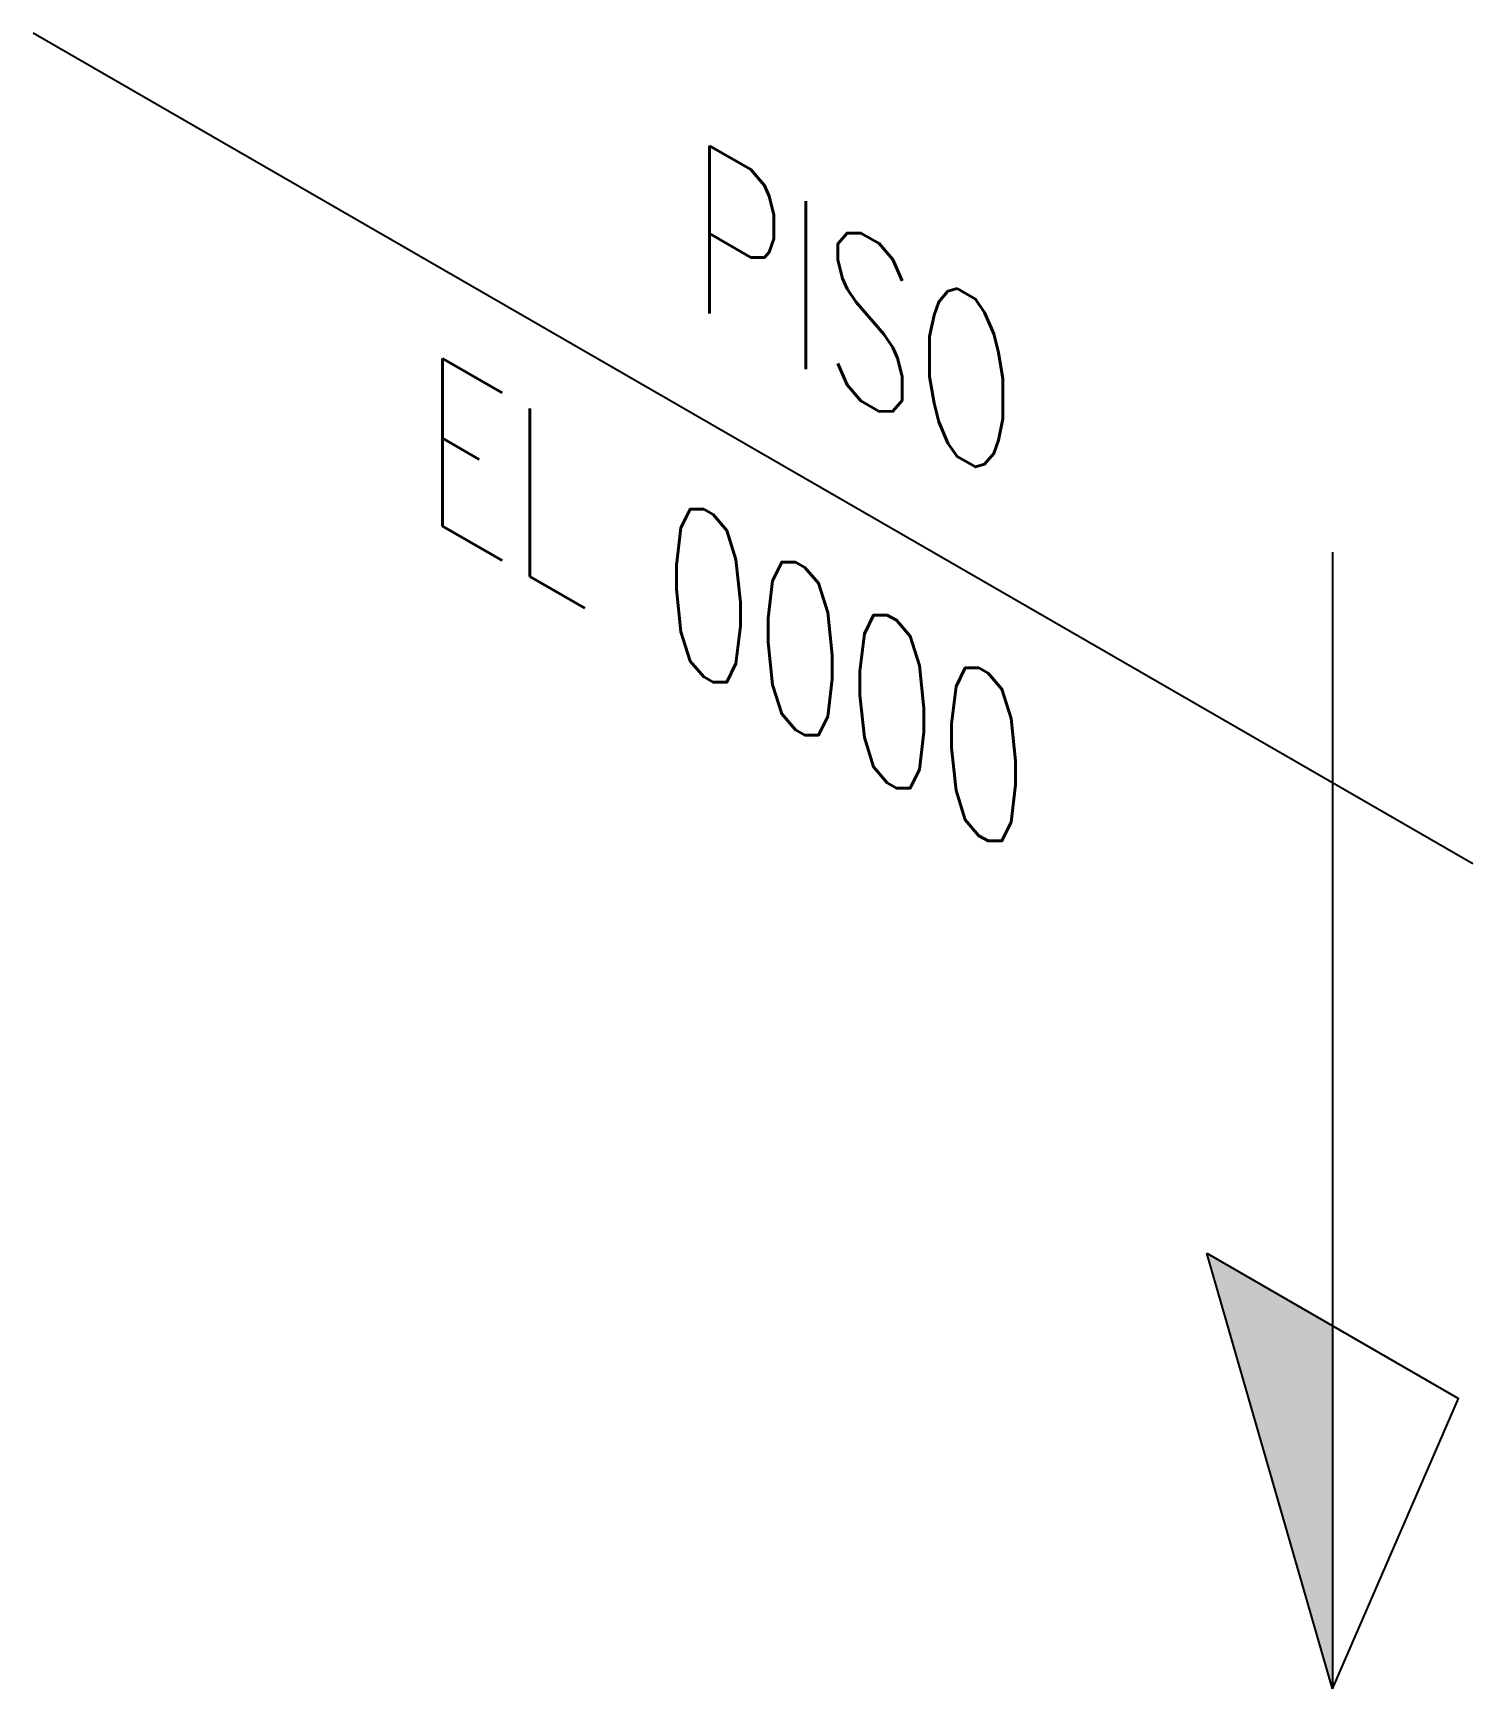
# Model space of a CAD drawing. Header units: millimetres. Extents: x -10143.74 to -10141.76, y -82.16 to -79.88.
import ezdxf
from ezdxf.enums import TextEntityAlignment as Align

# ---------------------------------------------------------------- set-up
doc = ezdxf.new("R2010")
doc.units = ezdxf.units.MM
doc.layers.add('Tub_iso_símbolos', color=2, linetype='Continuous')
doc.styles.add('r80', font='romans.shx')

msp = doc.modelspace()

# ---------------------------------------------------------------- linework, layer by layer
at = {"layer": 'Tub_iso_símbolos', "color": 1}
for p, q in [((-10141.7593, -81.0274), (-10143.7407, -79.8835)), ((-10141.9524, -80.5983), (-10141.9524, -82.1631)), ((-10142.1256, -81.5631), (-10141.7792, -81.7631)), ((-10141.9524, -82.1631), (-10142.1256, -81.5631)), ((-10141.9524, -82.1631), (-10141.7792, -81.7631))]:
    msp.add_line(p, q, dxfattribs=at)
msp.add_solid([(-10142.1256, -81.5631), (-10141.9524, -81.6631), (-10141.9524, -82.1631)], dxfattribs=at)

# ---------------------------------------------------------------- texts
at = {"layer": 'Tub_iso_símbolos', "style": 'r80', "oblique": 330, "width": 0.85}
for s, p in [('PISO', (-10142.3871, -80.5135)), ('EL 0000', (-10142.3696, -81.0285))]:
    msp.add_text(s, height=0.2, rotation=330, dxfattribs=at).set_placement(p, align=Align.RIGHT)

doc.saveas('drawing.dxf')
